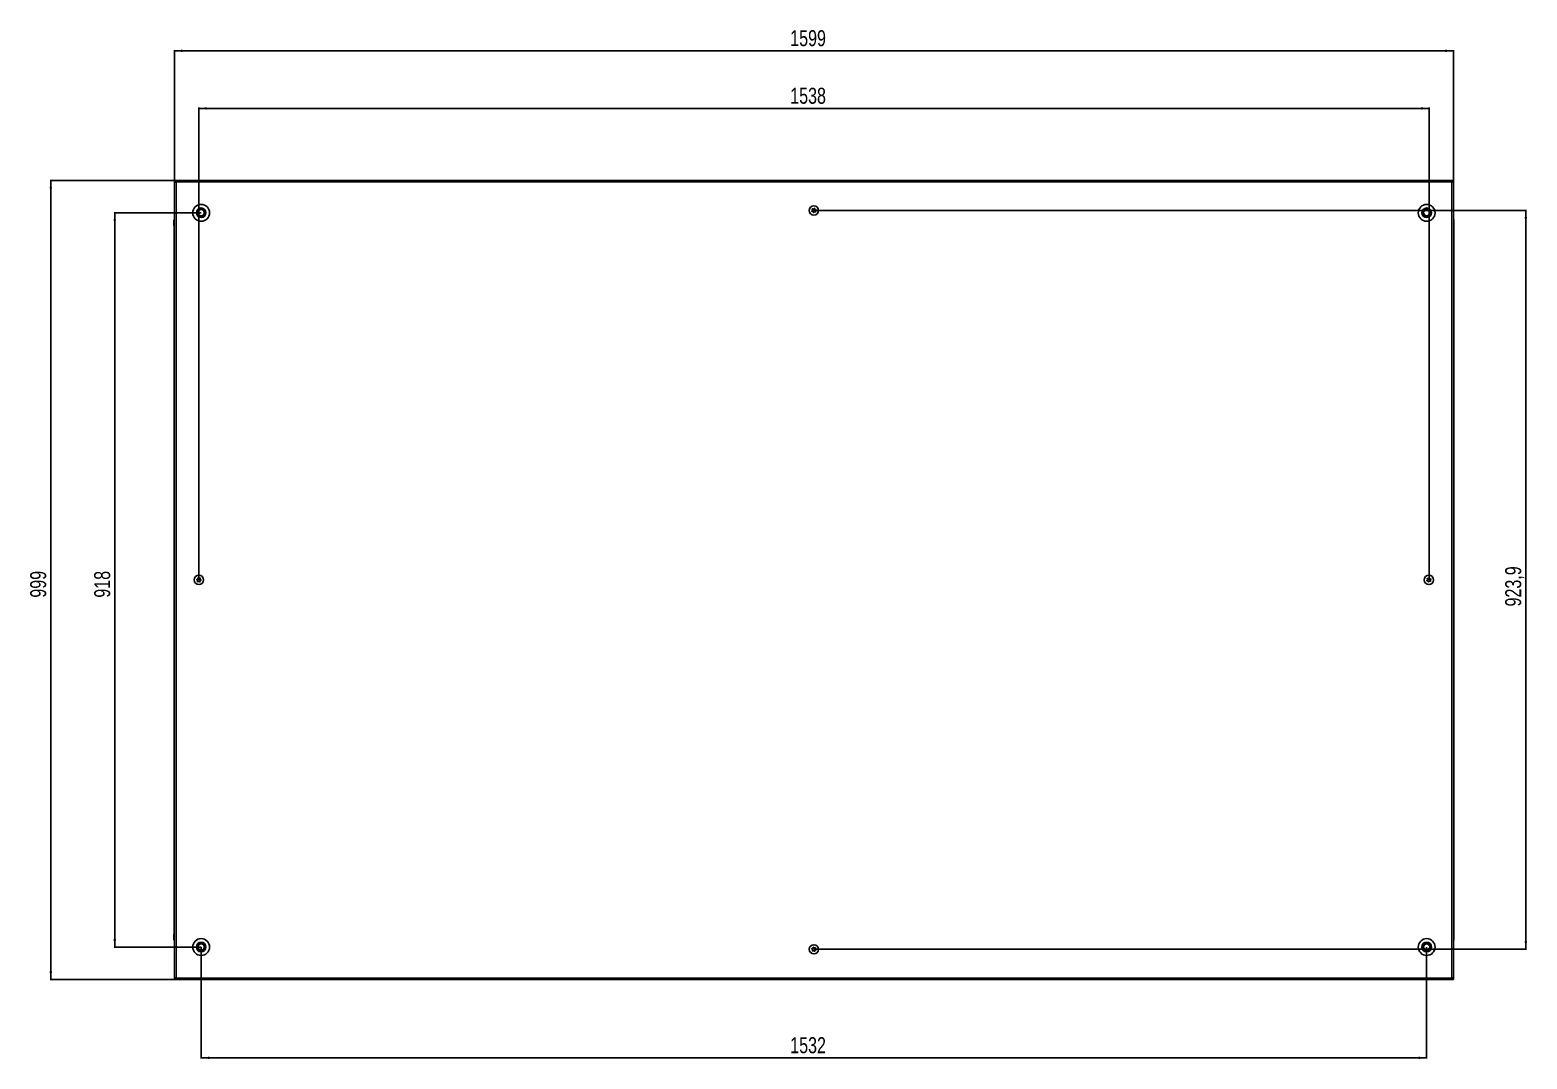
# Model space of a CAD drawing. Header units: millimetres. Extents: x 1132 to 6835, y -1094 to 2173.
# Drawn here: x 1132 to 3004, y 848 to 2135 of the extents above; entities that cross this region are included whole.
import ezdxf

# ---------------------------------------------------------------- set-up
doc = ezdxf.new("R2010")
doc.units = ezdxf.units.MM
doc.layers.add('FORMAT', color=7, linetype='Continuous')
doc.styles.add('SLDTEXTSTYLE0', font='TXT', dxfattribs={"width": 0.75})
doc.dimstyles.new('SLDDIMSTYLE0', dxfattribs={"dimtxt": 20, "dimasz": 10, "dimexe": 0, "dimexo": 0.0625, "dimgap": 5, "dimtad": 2, "dimdec": 1, "dimrnd": 1e-09, "dimzin": 12, "dimdsep": 46, "dimtxsty": 'SLDTEXTSTYLE0', "dimsah": 1, "dimcen": 0.09, "dimadec": 0, "dimazin": 3, "dimtfac": 1, "dimtofl": 0, "dimtmove": 0, "dimatfit": 3, "dimfxl": 0, "dimfrac": 2, "dimtolj": 1, "dimtzin": 12, "dimarcsym": 0})

# ---------------------------------------------------------------- blocks, each defined once
blk = doc.blocks.new('_D')
at = {"layer": 'FORMAT'}
for p, q in [((1313, 1946.6), (1157.5, 1946.6)), ((1158.5, 947.6), (1158.5, 1946.6)), ((1313, 947.6), (1157.5, 947.6))]:
    blk.add_line(p, q, dxfattribs=at)
for points in [[(1158.5, 1946.6), (1156.9, 1936.6), (1160, 1936.6)], [(1158.5, 947.6), (1160, 957.6), (1156.9, 957.6)]]:
    blk.add_solid(points, dxfattribs=at)
at = {"layer": 'FORMAT', "insert": (1132.7, 1424.9), "char_height": 20, "attachment_point": 1, "rotation": 90, "style": 'SLDTEXTSTYLE0'}
blk.add_mtext('999', dxfattribs=at)
blk = doc.blocks.new('_D_1')
at = {"layer": 'FORMAT'}
for p, q in [((1313, 1946.6), (1313, 2109.6)), ((2912, 2108.6), (1313, 2108.6)), ((2912, 1946.6), (2912, 2109.6))]:
    blk.add_line(p, q, dxfattribs=at)
for points in [[(1313, 2108.6), (1323, 2107.1), (1323, 2110.1)], [(2912, 2108.6), (2902, 2110.1), (2902, 2107.1)]]:
    blk.add_solid(points, dxfattribs=at)
at = {"layer": 'FORMAT', "insert": (2082.9, 2134.4), "char_height": 20, "attachment_point": 1, "style": 'SLDTEXTSTYLE0'}
blk.add_mtext('1599', dxfattribs=at)
blk = doc.blocks.new('_D_2')
at = {"layer": 'FORMAT'}
for p, q in [((1346.5, 988.1), (1346.5, 848.6)), ((2878.5, 988.1), (2878.5, 848.6)), ((1346.5, 849.6), (2878.5, 849.6))]:
    blk.add_line(p, q, dxfattribs=at)
for points in [[(1346.5, 849.6), (1356.5, 848.1), (1356.5, 851.1)], [(2878.5, 849.6), (2868.5, 851.1), (2868.5, 848.1)]]:
    blk.add_solid(points, dxfattribs=at)
at = {"layer": 'FORMAT', "insert": (2082.9, 875.4), "char_height": 20, "attachment_point": 1, "style": 'SLDTEXTSTYLE0'}
blk.add_mtext('1532', dxfattribs=at)
blk = doc.blocks.new('_D_3')
at = {"layer": 'FORMAT'}
for p, q in [((1343.5, 1447.1), (1343.5, 2037.6)), ((1343.5, 2036.6), (2881.5, 2036.6)), ((2881.5, 1447.1), (2881.5, 2037.6))]:
    blk.add_line(p, q, dxfattribs=at)
for points in [[(1343.5, 2036.6), (1353.5, 2035.1), (1353.5, 2038.1)], [(2881.5, 2036.6), (2871.5, 2038.1), (2871.5, 2035.1)]]:
    blk.add_solid(points, dxfattribs=at)
at = {"layer": 'FORMAT', "insert": (2082.9, 2062.4), "char_height": 20, "attachment_point": 1, "style": 'SLDTEXTSTYLE0'}
blk.add_mtext('1538', dxfattribs=at)
blk = doc.blocks.new('_D_4')
at = {"layer": 'FORMAT'}
for p, q in [((2112.5, 1909.1), (3003.5, 1909.1)), ((3002.5, 1909.1), (3002.5, 985.3)), ((2112.5, 985.3), (3003.5, 985.3))]:
    blk.add_line(p, q, dxfattribs=at)
for points in [[(3002.5, 1909.1), (3001, 1899.1), (3004, 1899.1)], [(3002.5, 985.3), (3004, 995.3), (3001, 995.3)]]:
    blk.add_solid(points, dxfattribs=at)
at = {"layer": 'FORMAT', "insert": (2976.7, 1413.9), "char_height": 20, "attachment_point": 1, "rotation": 90, "style": 'SLDTEXTSTYLE0'}
blk.add_mtext('923,9', dxfattribs=at)
blk = doc.blocks.new('_D_5')
at = {"layer": 'FORMAT'}
for p, q in [((1346.5, 1906.1), (1237.5, 1906.1)), ((1238.5, 1906.1), (1238.5, 988.1)), ((1346.5, 988.1), (1237.5, 988.1))]:
    blk.add_line(p, q, dxfattribs=at)
for points in [[(1238.5, 1906.1), (1236.9, 1896.1), (1240, 1896.1)], [(1238.5, 988.1), (1240, 998.1), (1236.9, 998.1)]]:
    blk.add_solid(points, dxfattribs=at)
at = {"layer": 'FORMAT', "insert": (1212.7, 1424.9), "char_height": 20, "attachment_point": 1, "rotation": 90, "style": 'SLDTEXTSTYLE0'}
blk.add_mtext('918', dxfattribs=at)

msp = doc.modelspace()

# ---------------------------------------------------------------- linework, layer by layer
at = {"color": 7, "linetype": 'Continuous', "lineweight": 25}
for p, q in [((1312.99, 1945.1), (1312.99, 1946.6)), ((1315.09, 1946.6), (1312.99, 1946.6)), ((1315.09, 1946.6), (1315.09, 1944.5)), ((2909.89, 1946.6), (1315.09, 1946.6)), ((2909.89, 1944.5), (2909.89, 1946.6)), ((2911.99, 1946.6), (2909.89, 1946.6)), ((2911.99, 1945.1), (2911.99, 1946.6)), ((1312.99, 1945.1), (1315.09, 1945.1)), ((1312.99, 1945.1), (1312.99, 1944.5)), ((1312.99, 1944.5), (1312.99, 949.7)), ((1312.99, 1944.5), (1315.09, 1944.5)), ((2909.89, 1945.1), (2911.99, 1945.1)), ((2909.89, 1944.5), (2911.99, 1944.5)), ((2911.99, 1944.5), (2911.99, 1945.1)), ((2911.99, 949.7), (2911.99, 1944.5)), ((1312.49, 1896.6), (1312.49, 1890.1)), ((1312.49, 1890.1), (1312.49, 1896.6)), ((2911.99, 1897.93), (2911.99, 1897.93)), ((2912.49, 1896.6), (2912.49, 1890.1)), ((2912.49, 1890.1), (2912.49, 1896.6)), ((1312.49, 1890.1), (1312.49, 1890.1)), ((1312.99, 1890.1), (1312.49, 1890.1)), ((1312.64, 1890.1), (1312.64, 1004.1)), ((2911.99, 1890.1), (2912.49, 1890.1)), ((2912.34, 1004.1), (2912.34, 1890.1)), ((2912.49, 1890.1), (2912.49, 1890.1)), ((2912.49, 1890.1), (2912.49, 1890.1)), ((1312.49, 997.6), (1312.49, 1004.1)), ((1312.49, 1004.1), (1312.49, 1004.1)), ((1312.49, 1004.1), (1312.49, 1004.1)), ((1312.49, 1004.1), (1312.49, 997.6)), ((1312.99, 1004.1), (1312.49, 1004.1)), ((1312.99, 996.28), (1312.99, 996.28)), ((2911.99, 1004.1), (2912.49, 1004.1)), ((2912.49, 1004.1), (2912.49, 1004.1)), ((2912.49, 997.6), (2912.49, 1004.1)), ((2912.49, 1004.1), (2912.49, 997.6)), ((1315.09, 949.7), (1312.99, 949.7)), ((1312.99, 949.7), (1312.99, 949.1)), ((1315.09, 949.1), (1312.99, 949.1)), ((1312.99, 949.1), (1312.99, 947.6)), ((1312.99, 947.6), (1315.09, 947.6)), ((1315.09, 949.7), (1315.09, 947.6)), ((1315.09, 947.6), (2909.89, 947.6)), ((2909.89, 947.6), (2909.89, 949.7)), ((2911.99, 949.7), (2909.89, 949.7)), ((2911.99, 949.1), (2909.89, 949.1)), ((2909.89, 947.6), (2911.99, 947.6)), ((2911.99, 949.1), (2911.99, 949.7)), ((2911.99, 949.1), (2911.99, 947.6))]:
    msp.add_line(p, q, dxfattribs=at)
at = {"color": 8, "linetype": 'Continuous', "lineweight": 18}
for p, q in [((2909.89, 1944.5), (1315.09, 1944.5)), ((1315.09, 1944.5), (1315.09, 949.7)), ((2909.89, 949.7), (2909.89, 1944.5)), ((1312.99, 1896.6), (1312.49, 1896.6)), ((2911.99, 1896.6), (2912.49, 1896.6)), ((1312.99, 997.6), (1312.49, 997.6)), ((2911.99, 997.6), (2912.49, 997.6)), ((1315.09, 949.7), (2909.89, 949.7))]:
    msp.add_line(p, q, dxfattribs=at)
at = {"color": 7, "linetype": 'Continuous', "lineweight": 25}
for centre, radius in [((1346.49, 1906.1), 10.5), ((1346.49, 1906.1), 6), ((1346.49, 1906.1), 3.9), ((2112.49, 1908.95), 5.79), ((2112.49, 1908.95), 1.85), ((2878.49, 1906.1), 10.5), ((2878.49, 1906.1), 6), ((2878.49, 1906.1), 3.9), ((1343.64, 1447.1), 5.79), ((1343.64, 1447.1), 1.85), ((2881.34, 1447.1), 5.79), ((2881.34, 1447.1), 1.85), ((1346.49, 988.1), 10.5), ((1346.49, 988.1), 6), ((1346.49, 988.1), 3.9), ((2878.49, 988.1), 10.5), ((2878.49, 988.1), 6), ((2878.49, 988.1), 3.9), ((2112.49, 985.25), 5.79), ((2112.49, 985.25), 1.85)]:
    msp.add_circle(centre, radius, dxfattribs=at)
for centre, radius, start, end in [((1346.49, 1906.1), 4.62, 120, 180), ((1346.49, 1906.1), 4.62, 60, 120), ((1346.49, 1906.1), 4.62, 360, 60), ((2878.49, 1906.1), 4.62, 120, 180), ((2878.49, 1906.1), 4.62, 60, 120), ((2878.49, 1906.1), 4.62, 360, 60), ((1314.49, 1896.6), 2, 138.57492, 180), ((1314.49, 1896.6), 2, 138.59038, 180), ((1346.49, 1906.1), 4.62, 180, 240), ((1346.49, 1906.1), 4.62, 240, 300), ((1346.49, 1906.1), 4.62, 300, 360), ((2878.49, 1906.1), 4.62, 180, 240), ((2878.49, 1906.1), 4.62, 240, 300), ((2878.49, 1906.1), 4.62, 300, 360), ((2910.49, 1896.6), 2, 360, 41.40962), ((2910.49, 1896.6), 2, 0, 41.40962), ((1314.49, 997.6), 2, 180, 221.40962), ((1314.49, 997.6), 2, 180, 221.40962), ((1346.49, 988.1), 4.62, 120, 180), ((1346.49, 988.1), 4.62, 60, 120), ((1346.49, 988.1), 4.62, 360, 60), ((2878.49, 988.1), 4.62, 120, 180), ((2878.49, 988.1), 4.62, 60, 120), ((2878.49, 988.1), 4.62, 360, 60), ((2910.49, 997.6), 2, 318.57492, 360), ((2910.49, 997.6), 2, 318.59038, 0), ((1346.49, 988.1), 4.62, 180, 240), ((1346.49, 988.1), 4.62, 240, 300), ((1346.49, 988.1), 4.62, 300, 360), ((2878.49, 988.1), 4.62, 180, 240), ((2878.49, 988.1), 4.62, 240, 300), ((2878.49, 988.1), 4.62, 300, 360)]:
    msp.add_arc(centre, radius, start, end, dxfattribs=at)
for points, knots in [([(1341.87, 1906.1), (1342.2, 1906.68), (1342.77, 1907.66), (1343.59, 1909.08), (1344, 1909.79), (1344.18, 1910.1)], [0, 0, 0, 0, 0.4391308, 0.7513783, 1, 1, 1, 1]), ([(1344.18, 1910.1), (1344.38, 1910.1), (1345.08, 1910.1), (1346.39, 1910.1), (1347.78, 1910.1), (1348.53, 1910.1), (1348.8, 1910.1)], [0, 0, 0, 0, 0.1393293, 0.4852696, 0.8163565, 1, 1, 1, 1]), ([(1348.8, 1910.1), (1349.13, 1909.53), (1349.69, 1908.55), (1350.52, 1907.13), (1350.93, 1906.42), (1351.11, 1906.1)], [0, 0, 0, 0, 0.4391308, 0.7513783, 1, 1, 1, 1]), ([(2110.4, 1910.82), (2110.39, 1910.81), (2110.38, 1910.79), (2110.38, 1910.73), (2110.4, 1910.59), (2110.54, 1910.22), (2110.73, 1909.72), (2110.62, 1909.09), (2110.31, 1908.69), (2110.03, 1908.41), (2109.87, 1908.23), (2109.83, 1908.14), (2109.82, 1908.1), (2109.83, 1908.07), (2109.85, 1908.04), (2109.91, 1908), (2110.17, 1907.93), (2110.64, 1907.88), (2111.31, 1907.63), (2111.62, 1906.99), (2111.73, 1906.53), (2111.83, 1906.28), (2111.88, 1906.23), (2111.91, 1906.21), (2111.94, 1906.21), (2111.97, 1906.22), (2112.01, 1906.24), (2112.08, 1906.29), (2112.23, 1906.46), (2112.47, 1906.76), (2112.84, 1907.12), (2113.44, 1907.29), (2113.97, 1907.16), (2114.35, 1907.06), (2114.5, 1907.05), (2114.55, 1907.07), (2114.58, 1907.09), (2114.6, 1907.12), (2114.6, 1907.18), (2114.58, 1907.32), (2114.44, 1907.69), (2114.25, 1908.19), (2114.35, 1908.82), (2114.67, 1909.22), (2114.95, 1909.5), (2115.1, 1909.68), (2115.15, 1909.77), (2115.15, 1909.81), (2115.15, 1909.84), (2115.13, 1909.87), (2115.07, 1909.91), (2114.81, 1909.98), (2114.34, 1910.03), (2113.67, 1910.28), (2113.35, 1910.91), (2113.24, 1911.38), (2113.14, 1911.63), (2113.1, 1911.68), (2113.07, 1911.69), (2113.04, 1911.7), (2113, 1911.69), (2112.97, 1911.67), (2112.9, 1911.62), (2112.75, 1911.45), (2112.51, 1911.15), (2112.14, 1910.79), (2111.53, 1910.62), (2111.01, 1910.75), (2110.63, 1910.85), (2110.48, 1910.86), (2110.42, 1910.84), (2110.41, 1910.83), (2110.4, 1910.82)], [0, 0, 0, 0, 0.0020087, 0.00442, 0.0093647, 0.0255282, 0.0677053, 0.0957862, 0.1246456, 0.1503415, 0.1605194, 0.1633943, 0.1656965, 0.1672448, 0.1688741, 0.1707699, 0.1786058, 0.2119941, 0.2499945, 0.2879948, 0.3213831, 0.329219, 0.3311148, 0.3327441, 0.3342924, 0.3362166, 0.3385353, 0.3413178, 0.349662, 0.3753578, 0.4042173, 0.4322982, 0.4744753, 0.4906388, 0.4966691, 0.49844, 0.5, 0.5020087, 0.50442, 0.5093647, 0.5255282, 0.5677053, 0.5957862, 0.6246456, 0.6503415, 0.6605194, 0.6633943, 0.6656965, 0.6672448, 0.6688741, 0.6707699, 0.6786058, 0.7119941, 0.7499945, 0.7879948, 0.8213831, 0.829219, 0.8311148, 0.8327441, 0.8342924, 0.8362166, 0.8385353, 0.8413178, 0.849662, 0.8753578, 0.9042173, 0.9322982, 0.9744753, 0.9906388, 0.9966691, 0.99844, 1, 1, 1, 1]), ([(2873.87, 1906.1), (2874.2, 1906.68), (2874.77, 1907.66), (2875.59, 1909.08), (2876, 1909.79), (2876.18, 1910.1)], [0, 0, 0, 0, 0.4391308, 0.7513783, 1, 1, 1, 1]), ([(2876.18, 1910.1), (2876.38, 1910.1), (2877.08, 1910.1), (2878.39, 1910.1), (2879.78, 1910.1), (2880.53, 1910.1), (2880.8, 1910.1)], [0, 0, 0, 0, 0.1393293, 0.4852696, 0.8163565, 1, 1, 1, 1]), ([(2880.8, 1910.1), (2881.13, 1909.53), (2881.69, 1908.55), (2882.52, 1907.13), (2882.93, 1906.42), (2883.11, 1906.1)], [0, 0, 0, 0, 0.4391308, 0.7513783, 1, 1, 1, 1]), ([(1344.18, 1902.1), (1343.85, 1902.68), (1343.28, 1903.66), (1342.46, 1905.08), (1342.05, 1905.79), (1341.87, 1906.1)], [0, 0, 0, 0, 0.4391308, 0.7513783, 1, 1, 1, 1]), ([(1348.8, 1902.1), (1348.53, 1902.1), (1347.78, 1902.1), (1346.39, 1902.1), (1345.08, 1902.1), (1344.38, 1902.1), (1344.18, 1902.1)], [0, 0, 0, 0, 0.1836435, 0.5147304, 0.8606707, 1, 1, 1, 1]), ([(1351.11, 1906.1), (1350.78, 1905.53), (1350.21, 1904.55), (1349.39, 1903.13), (1348.98, 1902.42), (1348.8, 1902.1)], [0, 0, 0, 0, 0.4391308, 0.7513783, 1, 1, 1, 1]), ([(2876.18, 1902.1), (2875.85, 1902.68), (2875.28, 1903.66), (2874.46, 1905.08), (2874.05, 1905.79), (2873.87, 1906.1)], [0, 0, 0, 0, 0.4391308, 0.7513783, 1, 1, 1, 1]), ([(2880.8, 1902.1), (2880.53, 1902.1), (2879.78, 1902.1), (2878.39, 1902.1), (2877.08, 1902.1), (2876.38, 1902.1), (2876.18, 1902.1)], [0, 0, 0, 0, 0.1836435, 0.5147304, 0.8606707, 1, 1, 1, 1]), ([(2883.11, 1906.1), (2882.78, 1905.53), (2882.21, 1904.55), (2881.39, 1903.13), (2880.98, 1902.42), (2880.8, 1902.1)], [0, 0, 0, 0, 0.4391308, 0.7513783, 1, 1, 1, 1]), ([(1342.07, 1444.79), (1342.08, 1444.78), (1342.1, 1444.77), (1342.16, 1444.77), (1342.3, 1444.82), (1342.64, 1445), (1343.12, 1445.26), (1343.75, 1445.24), (1344.19, 1444.98), (1344.51, 1444.74), (1344.71, 1444.61), (1344.8, 1444.58), (1344.84, 1444.58), (1344.87, 1444.59), (1344.89, 1444.61), (1344.93, 1444.67), (1344.96, 1444.94), (1344.95, 1445.41), (1345.11, 1446.11), (1345.7, 1446.51), (1346.14, 1446.68), (1346.37, 1446.81), (1346.42, 1446.86), (1346.43, 1446.89), (1346.43, 1446.92), (1346.42, 1446.96), (1346.39, 1446.99), (1346.33, 1447.05), (1346.15, 1447.18), (1345.82, 1447.38), (1345.41, 1447.69), (1345.16, 1448.27), (1345.22, 1448.81), (1345.26, 1449.2), (1345.26, 1449.35), (1345.23, 1449.4), (1345.21, 1449.43), (1345.17, 1449.44), (1345.11, 1449.43), (1344.98, 1449.39), (1344.64, 1449.21), (1344.16, 1448.95), (1343.53, 1448.97), (1343.08, 1449.23), (1342.77, 1449.47), (1342.57, 1449.6), (1342.48, 1449.63), (1342.44, 1449.63), (1342.41, 1449.62), (1342.38, 1449.6), (1342.35, 1449.54), (1342.31, 1449.27), (1342.32, 1448.79), (1342.17, 1448.1), (1341.58, 1447.7), (1341.14, 1447.53), (1340.9, 1447.4), (1340.86, 1447.35), (1340.85, 1447.32), (1340.85, 1447.28), (1340.86, 1447.25), (1340.89, 1447.22), (1340.95, 1447.16), (1341.13, 1447.03), (1341.46, 1446.83), (1341.86, 1446.52), (1342.12, 1445.94), (1342.06, 1445.4), (1342.01, 1445.01), (1342.02, 1444.86), (1342.04, 1444.81), (1342.06, 1444.79), (1342.07, 1444.79)], [0, 0, 0, 0, 0.0020087, 0.00442, 0.0093647, 0.0255282, 0.0677053, 0.0957862, 0.1246456, 0.1503415, 0.1605194, 0.1633943, 0.1656965, 0.1672448, 0.1688741, 0.1707699, 0.1786058, 0.2119941, 0.2499945, 0.2879948, 0.3213831, 0.329219, 0.3311148, 0.3327441, 0.3342924, 0.3362166, 0.3385353, 0.3413178, 0.349662, 0.3753578, 0.4042173, 0.4322982, 0.4744753, 0.4906388, 0.4966691, 0.49844, 0.5, 0.5020087, 0.50442, 0.5093647, 0.5255282, 0.5677053, 0.5957862, 0.6246456, 0.6503415, 0.6605194, 0.6633943, 0.6656965, 0.6672448, 0.6688741, 0.6707699, 0.6786058, 0.7119941, 0.7499945, 0.7879948, 0.8213831, 0.829219, 0.8311148, 0.8327441, 0.8342924, 0.8362166, 0.8385353, 0.8413178, 0.849662, 0.8753578, 0.9042173, 0.9322982, 0.9744753, 0.9906388, 0.9966691, 0.99844, 1, 1, 1, 1]), ([(2881.83, 1449.86), (2881.82, 1449.86), (2881.79, 1449.86), (2881.74, 1449.83), (2881.63, 1449.74), (2881.4, 1449.43), (2881.07, 1449), (2880.48, 1448.76), (2879.97, 1448.82), (2879.58, 1448.91), (2879.35, 1448.95), (2879.25, 1448.94), (2879.21, 1448.93), (2879.19, 1448.9), (2879.18, 1448.87), (2879.17, 1448.8), (2879.25, 1448.54), (2879.45, 1448.11), (2879.59, 1447.42), (2879.22, 1446.81), (2878.88, 1446.48), (2878.72, 1446.26), (2878.7, 1446.19), (2878.7, 1446.16), (2878.71, 1446.13), (2878.74, 1446.11), (2878.78, 1446.09), (2878.86, 1446.06), (2879.08, 1446.02), (2879.46, 1445.97), (2879.96, 1445.85), (2880.42, 1445.42), (2880.59, 1444.9), (2880.7, 1444.53), (2880.77, 1444.4), (2880.82, 1444.36), (2880.85, 1444.34), (2880.89, 1444.35), (2880.94, 1444.38), (2881.04, 1444.47), (2881.28, 1444.78), (2881.61, 1445.21), (2882.2, 1445.44), (2882.71, 1445.39), (2883.09, 1445.3), (2883.33, 1445.26), (2883.42, 1445.27), (2883.46, 1445.28), (2883.49, 1445.31), (2883.5, 1445.34), (2883.5, 1445.41), (2883.43, 1445.66), (2883.23, 1446.09), (2883.09, 1446.79), (2883.46, 1447.4), (2883.8, 1447.73), (2883.96, 1447.95), (2883.98, 1448.01), (2883.98, 1448.05), (2883.96, 1448.08), (2883.94, 1448.1), (2883.9, 1448.12), (2883.82, 1448.15), (2883.6, 1448.19), (2883.22, 1448.24), (2882.72, 1448.36), (2882.25, 1448.79), (2882.09, 1449.31), (2881.97, 1449.68), (2881.9, 1449.81), (2881.86, 1449.85), (2881.84, 1449.86), (2881.83, 1449.86)], [0, 0, 0, 0, 0.0020087, 0.00442, 0.0093647, 0.0255282, 0.0677053, 0.0957862, 0.1246456, 0.1503415, 0.1605194, 0.1633943, 0.1656965, 0.1672448, 0.1688741, 0.1707699, 0.1786058, 0.2119941, 0.2499945, 0.2879948, 0.3213831, 0.329219, 0.3311148, 0.3327441, 0.3342924, 0.3362166, 0.3385353, 0.3413178, 0.349662, 0.3753578, 0.4042173, 0.4322982, 0.4744753, 0.4906388, 0.4966691, 0.49844, 0.5, 0.5020087, 0.50442, 0.5093647, 0.5255282, 0.5677053, 0.5957862, 0.6246456, 0.6503415, 0.6605194, 0.6633943, 0.6656965, 0.6672448, 0.6688741, 0.6707699, 0.6786058, 0.7119941, 0.7499945, 0.7879948, 0.8213831, 0.829219, 0.8311148, 0.8327441, 0.8342924, 0.8362166, 0.8385353, 0.8413178, 0.849662, 0.8753578, 0.9042173, 0.9322982, 0.9744753, 0.9906388, 0.9966691, 0.99844, 1, 1, 1, 1]), ([(1341.87, 988.1), (1342.2, 988.68), (1342.77, 989.66), (1343.59, 991.08), (1344, 991.79), (1344.18, 992.1)], [0, 0, 0, 0, 0.4391308, 0.7513783, 1, 1, 1, 1]), ([(1344.18, 992.1), (1344.38, 992.1), (1345.08, 992.1), (1346.39, 992.1), (1347.78, 992.1), (1348.53, 992.1), (1348.8, 992.1)], [0, 0, 0, 0, 0.1393293, 0.4852696, 0.8163565, 1, 1, 1, 1]), ([(1348.8, 992.1), (1349.13, 991.53), (1349.69, 990.55), (1350.52, 989.13), (1350.93, 988.42), (1351.11, 988.1)], [0, 0, 0, 0, 0.4391308, 0.7513783, 1, 1, 1, 1]), ([(2873.87, 988.1), (2874.2, 988.68), (2874.77, 989.66), (2875.59, 991.08), (2876, 991.79), (2876.18, 992.1)], [0, 0, 0, 0, 0.4391308, 0.7513783, 1, 1, 1, 1]), ([(2876.18, 992.1), (2876.38, 992.1), (2877.08, 992.1), (2878.39, 992.1), (2879.78, 992.1), (2880.53, 992.1), (2880.8, 992.1)], [0, 0, 0, 0, 0.1393293, 0.4852696, 0.8163565, 1, 1, 1, 1]), ([(2880.8, 992.1), (2881.13, 991.53), (2881.69, 990.55), (2882.52, 989.13), (2882.93, 988.42), (2883.11, 988.1)], [0, 0, 0, 0, 0.4391308, 0.7513783, 1, 1, 1, 1]), ([(1344.18, 984.1), (1343.85, 984.68), (1343.28, 985.66), (1342.46, 987.08), (1342.05, 987.79), (1341.87, 988.1)], [0, 0, 0, 0, 0.4391308, 0.7513783, 1, 1, 1, 1]), ([(1348.8, 984.1), (1348.53, 984.1), (1347.78, 984.1), (1346.39, 984.1), (1345.08, 984.1), (1344.38, 984.1), (1344.18, 984.1)], [0, 0, 0, 0, 0.1836435, 0.5147304, 0.8606707, 1, 1, 1, 1]), ([(1351.11, 988.1), (1350.78, 987.53), (1350.21, 986.55), (1349.39, 985.13), (1348.98, 984.42), (1348.8, 984.1)], [0, 0, 0, 0, 0.4391308, 0.7513783, 1, 1, 1, 1]), ([(2115.21, 984.61), (2115.21, 984.62), (2115.22, 984.65), (2115.19, 984.7), (2115.1, 984.82), (2114.81, 985.07), (2114.4, 985.42), (2114.19, 986.02), (2114.28, 986.53), (2114.39, 986.91), (2114.44, 987.14), (2114.44, 987.24), (2114.42, 987.28), (2114.4, 987.3), (2114.37, 987.31), (2114.3, 987.32), (2114.04, 987.26), (2113.6, 987.09), (2112.9, 986.98), (2112.31, 987.39), (2112, 987.74), (2111.79, 987.92), (2111.72, 987.94), (2111.69, 987.94), (2111.66, 987.93), (2111.64, 987.9), (2111.61, 987.87), (2111.58, 987.79), (2111.53, 987.57), (2111.46, 987.2), (2111.31, 986.7), (2110.86, 986.26), (2110.33, 986.13), (2109.95, 986.03), (2109.82, 985.97), (2109.77, 985.93), (2109.76, 985.89), (2109.76, 985.86), (2109.79, 985.8), (2109.88, 985.69), (2110.17, 985.44), (2110.58, 985.09), (2110.78, 984.49), (2110.7, 983.98), (2110.59, 983.6), (2110.54, 983.37), (2110.54, 983.27), (2110.55, 983.23), (2110.58, 983.21), (2110.6, 983.19), (2110.67, 983.19), (2110.94, 983.25), (2111.38, 983.42), (2112.08, 983.53), (2112.66, 983.12), (2112.98, 982.76), (2113.19, 982.59), (2113.25, 982.57), (2113.29, 982.57), (2113.31, 982.58), (2113.34, 982.61), (2113.36, 982.64), (2113.4, 982.72), (2113.45, 982.94), (2113.52, 983.31), (2113.67, 983.81), (2114.12, 984.25), (2114.65, 984.38), (2115.03, 984.48), (2115.16, 984.54), (2115.2, 984.58), (2115.21, 984.6), (2115.21, 984.61)], [0, 0, 0, 0, 0.0020087, 0.00442, 0.0093647, 0.0255282, 0.0677053, 0.0957862, 0.1246456, 0.1503415, 0.1605194, 0.1633943, 0.1656965, 0.1672448, 0.1688741, 0.1707699, 0.1786058, 0.2119941, 0.2499945, 0.2879948, 0.3213831, 0.329219, 0.3311148, 0.3327441, 0.3342924, 0.3362166, 0.3385353, 0.3413178, 0.349662, 0.3753578, 0.4042173, 0.4322982, 0.4744753, 0.4906388, 0.4966691, 0.49844, 0.5, 0.5020087, 0.50442, 0.5093647, 0.5255282, 0.5677053, 0.5957862, 0.6246456, 0.6503415, 0.6605194, 0.6633943, 0.6656965, 0.6672448, 0.6688741, 0.6707699, 0.6786058, 0.7119941, 0.7499945, 0.7879948, 0.8213831, 0.829219, 0.8311148, 0.8327441, 0.8342924, 0.8362166, 0.8385353, 0.8413178, 0.849662, 0.8753578, 0.9042173, 0.9322982, 0.9744753, 0.9906388, 0.9966691, 0.99844, 1, 1, 1, 1]), ([(2876.18, 984.1), (2875.85, 984.68), (2875.28, 985.66), (2874.46, 987.08), (2874.05, 987.79), (2873.87, 988.1)], [0, 0, 0, 0, 0.4391308, 0.7513783, 1, 1, 1, 1]), ([(2880.8, 984.1), (2880.53, 984.1), (2879.78, 984.1), (2878.39, 984.1), (2877.08, 984.1), (2876.38, 984.1), (2876.18, 984.1)], [0, 0, 0, 0, 0.1836435, 0.5147304, 0.8606707, 1, 1, 1, 1]), ([(2883.11, 988.1), (2882.78, 987.53), (2882.21, 986.55), (2881.39, 985.13), (2880.98, 984.42), (2880.8, 984.1)], [0, 0, 0, 0, 0.4391308, 0.7513783, 1, 1, 1, 1])]:
    msp.add_open_spline(points, degree=3, knots=knots, dxfattribs=at)

# ---------------------------------------------------------------- dimensions: what is measured, and where the dimension line sits
at = {"layer": 'FORMAT'}
for base, p1, p2, picture, middle in [((1312.99, 2108.6), (2911.99, 1946.6), (1312.99, 1946.6), '_D_1', (2112.49, 2108.6)), ((2881.49, 2036.6), (1343.49, 1447.1), (2881.49, 1447.1), '_D_3', (2112.49, 2036.6))]:
    dim = msp.add_linear_dim(base=base, p1=p1, p2=p2, dimstyle='SLDDIMSTYLE0', dxfattribs=at)
    dim.commit()
    dim.dimension.update_dxf_attribs({"geometry": picture, "text_midpoint": middle, "dimtype": 160})
for base, p1, p2, angle, picture, middle in [((1158.49, 1946.6), (1312.99, 947.6), (1312.99, 1946.6), 90, '_D', (1158.49, 1447.1)), ((3002.48881076, 985.25434732), (2112.48845386, 1909.10434732), (2112.48845386, 985.25434732), 90, '_D_4', (3002.48881076, 1447.17934732)), ((1238.49, 988.1), (1346.49, 1906.1), (1346.49, 988.1), 90, '_D_5', (1238.49, 1447.1)), ((2878.49, 849.6), (1346.49, 988.1), (2878.49, 988.1), 0, '_D_2', (2112.49, 849.6))]:
    dim = msp.add_linear_dim(base=base, p1=p1, p2=p2, angle=angle, dimstyle='SLDDIMSTYLE0', dxfattribs=at)
    dim.commit()
    dim.dimension.update_dxf_attribs({"geometry": picture, "text_midpoint": middle, "dimtype": 160})

doc.saveas('drawing.dxf')
